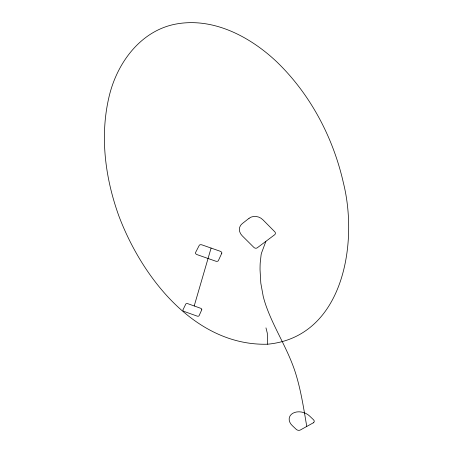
<?xml version="1.0" encoding="UTF-8"?>
<svg xmlns="http://www.w3.org/2000/svg" width="453" height="453" viewBox="0 0 453 453"><rect width="100%" height="100%" fill="white"/><g stroke="black" fill="none" stroke-linecap="round" stroke-linejoin="round"><path stroke-width="0.68" d="M267.502 344.218C343.317 337.174 358.493 243.425 343.465 183.148C333.215 137.576 310.52 94.473 276.823 61.897C249.631 36.155 211.449 16.11 173.125 24.632C139.156 32.452 116.659 64.179 109.071 96.67C99.711 136.177 105.164 177.927 118.794 215.781C141.965 277.463 195.096 346.092 267.502 344.218L267.298 333.148L265.962 327.87M194.201 305.968L211.092 248.068M265.883 241.336L261.608 252.819A52.576 24.502 55 0 0 261.121 254.694L260.203 263.029A185.713 79.105 58.4 0 0 260.045 269.829L260.815 283.187L263.199 296.285A79.626 37.078 56.4 0 0 265.628 304.569C272.649 325.073 284.376 343.533 292.219 363.697A100.662 57.157 57.4 0 1 295.339 372.411C300.917 389.993 303.68 408.306 306.76 426.443M201.749 309.79L199.11 315.667A1.721 1.082 16.7 0 1 197.044 316.075L184.105 311.438A1.716 1.076 15.9 0 1 182.967 309.875L185.775 304.071A1.699 1.053 15.9 0 1 187.825 303.686L200.583 308.25A1.704 1.059 16.8 0 1 201.749 309.79M221.783 253.216L218.369 260.645A2.435 1.376 16.7 0 1 215.492 261.098L197.157 254.66A2.429 1.37 15.7 0 1 195.509 252.621L199.263 245.339A2.39 1.325 15.8 0 1 202.117 244.931L220.09 251.217A2.395 1.331 16.7 0 1 221.783 253.216M249.054 218.295L242.179 223.686A9.83 8.364 22.5 0 0 242.151 235.73L253.89 247.417A2.435 2.05 21.3 0 0 257.264 247.802L274.648 234.762A2.48 2.118 19.5 0 0 274.733 231.726L262.853 219.733A9.898 8.471 21.9 0 0 249.054 218.295M313.278 422.842L300.322 430.01A2.961 2.129 16.4 0 1 296.222 429.331L292.276 425.605A11.937 8.647 16.2 0 1 292.927 413.221A11.937 8.647 16.2 0 1 309.501 415.939L313.482 419.738A3.001 2.174 15.6 0 1 313.278 422.842"/></g></svg>
